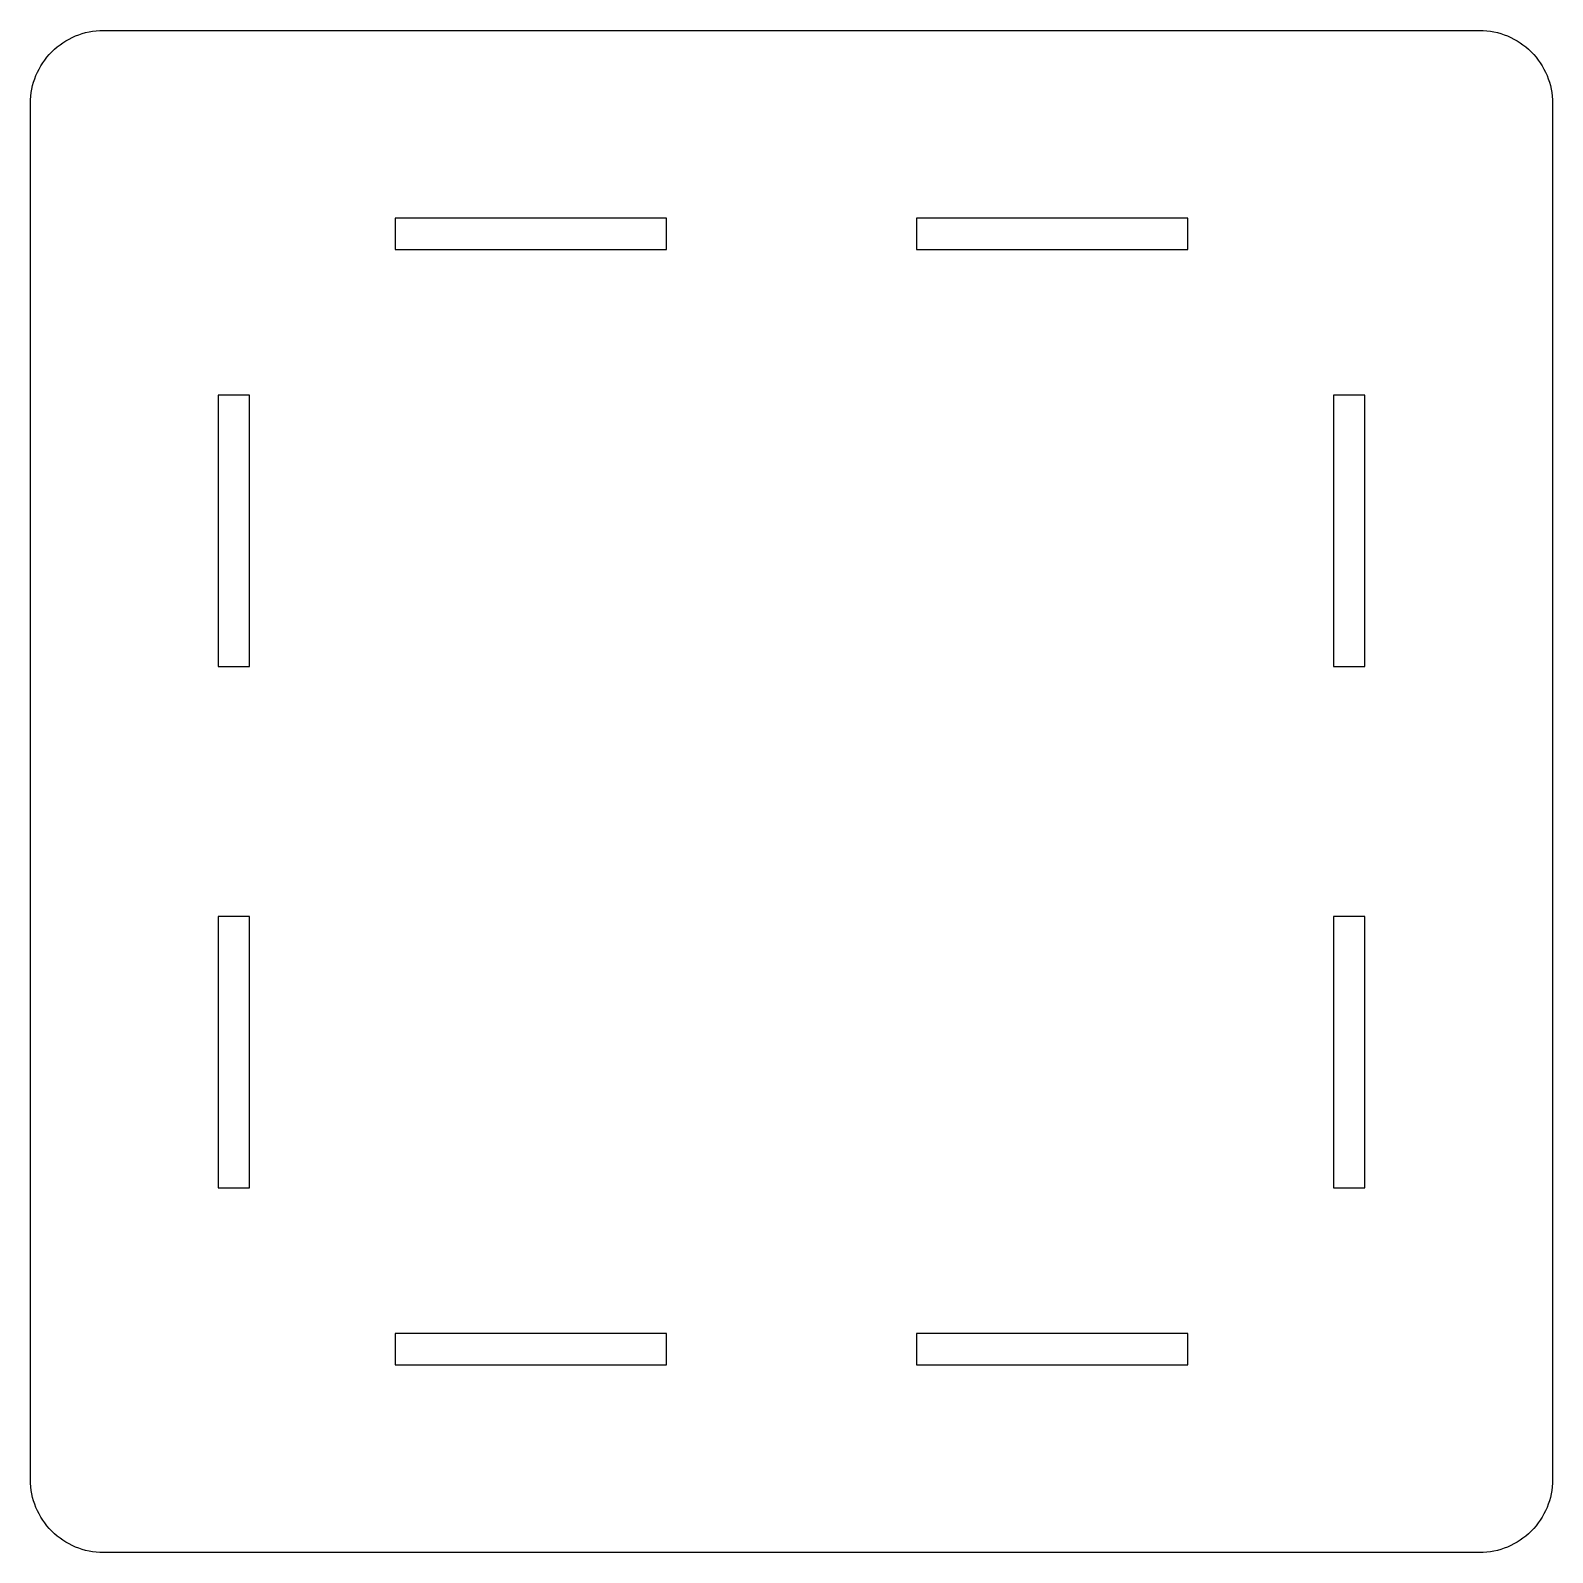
# Model space of a CAD drawing. Header units: millimetres. Extents: x -73 to 73, y -73 to 73.
import ezdxf

# ---------------------------------------------------------------- set-up
doc = ezdxf.new("R2010")
doc.units = ezdxf.units.MM
doc.layers.get('0').update_dxf_attribs({"linetype": 'CONTINUOUS'})

msp = doc.modelspace()

# ---------------------------------------------------------------- linework, layer by layer
msp.add_lwpolyline([(-66, -73, -0.414214), (-73, -66), (-73, 66, -0.414214), (-66, 73), (66, 73, -0.414214), (73, 66), (73, -66, -0.414214), (66, -73)], format="xyb", close=True)
for points in [[(-38, 52), (-12, 52), (-12, 55), (-38, 55)], [(12, 52), (38, 52), (38, 55), (12, 55)], [(-52, 12), (-52, 38), (-55, 38), (-55, 12)], [(52, 38), (52, 12), (55, 12), (55, 38)], [(-52, -38), (-52, -12), (-55, -12), (-55, -38)], [(52, -12), (52, -38), (55, -38), (55, -12)], [(-12, -52), (-38, -52), (-38, -55), (-12, -55)], [(38, -52), (12, -52), (12, -55), (38, -55)]]:
    msp.add_lwpolyline(points, close=True)

doc.saveas('drawing.dxf')
